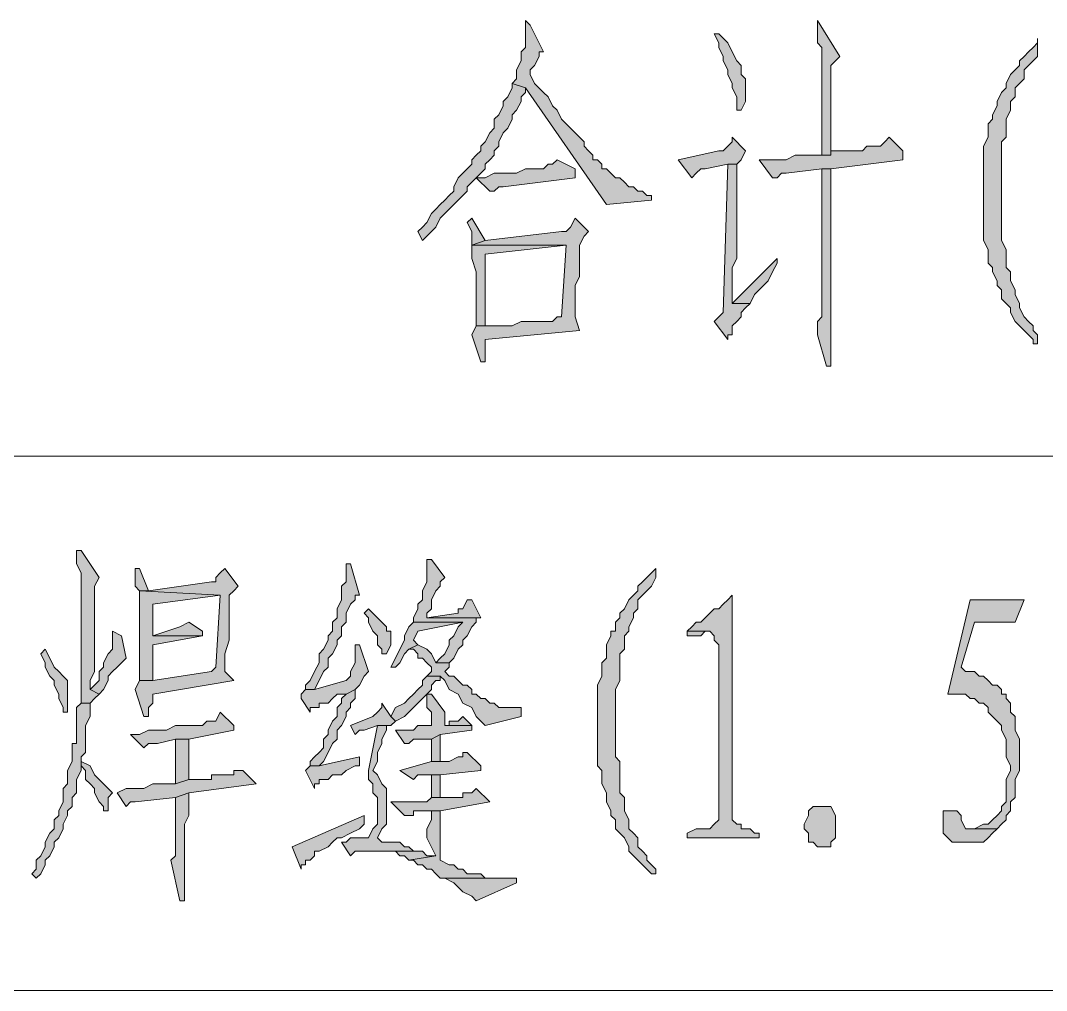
# Model space of a CAD drawing. Header units: millimetres. Extents: x 24 to 410, y 10 to 282.
# Drawn here: x 321.42 to 331.09, y 79.5 to 88.65 of the extents above; entities that cross this region are included whole.
import ezdxf

# ---------------------------------------------------------------- set-up
doc = ezdxf.new("R2010")
doc.units = ezdxf.units.MM

msp = doc.modelspace()

# ---------------------------------------------------------------- hatches: boundary and pattern name
h = msp.add_hatch(color=7)
h.dxf.hatch_style = 2
h.paths.add_polyline_path([(326.178333, 88.646), (326.178333, 88.392), (326.136, 88.349667), (326.136, 88.265), (326.093667, 88.180333), (326.093667, 88.095667), (326.051333, 88.053333), (326.178333, 88.011), (326.940333, 86.910333), (327.363667, 86.952667), (327.363667, 86.995), (327.321333, 86.995), (327.279, 87.037333), (327.236667, 87.037333), (327.194333, 87.079667), (327.152, 87.079667), (327.109667, 87.122), (327.067333, 87.164333), (327.025, 87.164333), (326.982667, 87.206667), (326.940333, 87.249), (326.898, 87.249), (326.898, 87.291333), (326.855667, 87.333667), (326.813333, 87.333667), (326.813333, 87.376), (326.771, 87.418333), (326.728667, 87.460667), (326.728667, 87.503), (326.686333, 87.545333), (326.644, 87.587667), (326.601667, 87.63), (326.559333, 87.672333), (326.517, 87.714667), (326.474667, 87.799333), (326.432333, 87.841667), (326.39, 87.926333), (326.347667, 87.968667), (326.263, 88.053333), (326.220667, 88.138), (326.220667, 88.180333), (326.263, 88.222667), (326.305333, 88.307333), (326.305333, 88.349667), (326.347667, 88.349667), (326.220667, 88.603667)])
h = msp.add_hatch(color=7)
h.dxf.hatch_style = 2
h.paths.add_polyline_path([(328.93, 88.646), (328.93, 88.434333), (328.972333, 88.392), (328.972333, 87.376), (329.057, 87.376), (329.057, 87.545333), (329.057, 87.63), (329.057, 88.222667), (329.099333, 88.265), (329.141667, 88.307333)])
h = msp.add_hatch(color=7)
h.dxf.hatch_style = 2
h.paths.add_polyline_path([(327.998667, 88.519), (327.956333, 88.519), (327.998667, 88.434333), (327.998667, 88.392), (328.041, 88.307333), (328.041, 88.265), (328.083333, 88.180333), (328.083333, 88.138), (328.125667, 88.053333), (328.125667, 88.011), (328.168, 87.926333), (328.168, 87.799333), (328.210333, 87.799333), (328.252667, 87.884), (328.252667, 88.095667), (328.210333, 88.138), (328.210333, 88.222667), (328.168, 88.265), (328.125667, 88.349667), (328.083333, 88.434333)])
h = msp.add_hatch(color=7)
h.dxf.hatch_style = 2
h.paths.add_polyline_path([(331.004333, 88.476667), (331.004333, 88.434333), (330.962, 88.392), (330.919667, 88.349667), (330.877333, 88.307333), (330.835, 88.265), (330.835, 88.222667), (330.792667, 88.180333), (330.750333, 88.138), (330.708, 88.053333), (330.708, 88.011), (330.665667, 87.968667), (330.623333, 87.884), (330.623333, 87.841667), (330.581, 87.757), (330.581, 87.714667), (330.538667, 87.672333), (330.538667, 87.545333), (330.496333, 87.460667), (330.496333, 87.122), (330.496333, 87.037333), (330.496333, 86.571667), (330.538667, 86.487), (330.538667, 86.36), (330.581, 86.317667), (330.581, 86.275333), (330.623333, 86.190667), (330.623333, 86.148333), (330.665667, 86.106), (330.665667, 86.021333), (330.708, 85.979), (330.750333, 85.936667), (330.750333, 85.894333), (330.792667, 85.809667), (330.835, 85.767333), (330.877333, 85.725), (330.919667, 85.682667), (330.962, 85.640333), (330.962, 85.598), (331.004333, 85.598), (331.004333, 85.682667), (330.962, 85.725), (330.962, 85.767333), (330.919667, 85.809667), (330.877333, 85.852), (330.835, 85.936667), (330.835, 85.979), (330.792667, 86.063667), (330.792667, 86.106), (330.750333, 86.190667), (330.750333, 86.275333), (330.708, 86.317667), (330.708, 86.487), (330.665667, 86.571667), (330.665667, 87.503), (330.708, 87.545333), (330.708, 87.714667), (330.750333, 87.799333), (330.750333, 87.884), (330.792667, 87.926333), (330.792667, 88.011), (330.835, 88.053333), (330.877333, 88.095667), (330.877333, 88.180333), (330.919667, 88.222667), (330.962, 88.265), (331.004333, 88.307333)])
h = msp.add_hatch(color=7)
h.dxf.hatch_style = 2
h.paths.add_polyline_path([(326.051333, 88.053333), (326.051333, 88.011), (326.009, 87.926333), (325.966667, 87.884), (325.966667, 87.841667), (325.924333, 87.757), (325.882, 87.714667), (325.882, 87.63), (325.839667, 87.587667), (325.797333, 87.503), (325.755, 87.460667), (325.755, 87.418333), (325.712667, 87.376), (325.670333, 87.333667), (325.670333, 87.291333), (325.628, 87.249), (325.585667, 87.206667), (325.543333, 87.164333), (325.501, 87.079667), (325.501, 87.037333), (325.458667, 86.995), (325.416333, 86.952667), (325.374, 86.910333), (325.331667, 86.868), (325.289333, 86.825667), (325.247, 86.741), (325.204667, 86.698667), (325.162333, 86.656333), (325.204667, 86.571667), (325.247, 86.614), (325.289333, 86.656333), (325.331667, 86.698667), (325.374, 86.783333), (325.416333, 86.825667), (325.458667, 86.868), (325.501, 86.910333), (325.543333, 86.952667), (325.585667, 86.995), (325.628, 87.037333), (325.628, 87.079667), (325.670333, 87.122), (325.712667, 87.164333), (325.755, 87.206667), (325.797333, 87.249), (325.797333, 87.291333), (325.839667, 87.333667), (325.882, 87.376), (325.882, 87.418333), (325.924333, 87.460667), (325.924333, 87.503), (325.966667, 87.587667), (326.009, 87.63), (326.051333, 87.714667), (326.051333, 87.757), (326.093667, 87.799333), (326.136, 87.884), (326.136, 87.926333), (326.178333, 87.968667), (326.178333, 88.011)])
h = msp.add_hatch(color=7)
h.dxf.hatch_style = 2
h.paths.add_polyline_path([(328.125667, 87.545333), (328.125667, 87.503), (328.083333, 87.460667), (328.041, 87.418333), (327.998667, 87.418333), (327.617667, 87.333667), (327.744667, 87.164333), (327.787, 87.206667), (327.829333, 87.249), (327.871667, 87.249), (328.083333, 87.291333), (328.168, 87.291333), (328.210333, 87.333667), (328.252667, 87.418333)])
h = msp.add_hatch(color=7)
h.dxf.hatch_style = 2
h.paths.add_polyline_path([(329.607333, 87.545333), (329.565, 87.503), (329.522667, 87.460667), (329.395667, 87.460667), (329.353333, 87.418333), (329.057, 87.418333), (329.057, 87.376), (328.718333, 87.376), (328.633667, 87.333667), (328.549, 87.333667), (328.464333, 87.333667), (328.379667, 87.333667), (328.506667, 87.164333), (328.549, 87.164333), (328.591333, 87.206667), (328.633667, 87.206667), (328.972333, 87.249), (329.057, 87.249), (329.734333, 87.333667), (329.734333, 87.418333)])
h = msp.add_hatch(color=7)
h.dxf.hatch_style = 2
h.paths.add_polyline_path([(326.474667, 87.333667), (326.432333, 87.291333), (326.39, 87.291333), (326.347667, 87.249), (326.178333, 87.249), (326.093667, 87.206667), (325.882, 87.206667), (325.797333, 87.164333), (325.712667, 87.164333), (325.839667, 87.037333), (325.882, 87.037333), (325.924333, 87.079667), (325.966667, 87.079667), (326.644, 87.164333), (326.644, 87.249)])
h = msp.add_hatch(color=7)
h.dxf.hatch_style = 2
h.paths.add_polyline_path([(328.168, 87.291333), (328.083333, 87.291333), (328.041, 85.894333), (327.956333, 85.809667), (328.083333, 85.640333), (328.083333, 85.682667), (328.125667, 85.682667), (328.125667, 85.767333), (328.168, 85.809667), (328.210333, 85.852), (328.210333, 85.894333), (328.252667, 85.936667), (328.295, 85.979), (328.125667, 85.979), (328.125667, 86.063667), (328.125667, 86.317667), (328.168, 86.402333), (328.168, 86.910333), (328.168, 86.995)])
h = msp.add_hatch(color=7)
h.dxf.hatch_style = 2
h.paths.add_polyline_path([(329.057, 87.249), (328.972333, 87.249), (328.972333, 87.164333), (328.972333, 85.852), (328.93, 85.809667), (328.93, 85.682667), (329.014667, 85.386333), (329.057, 85.386333)])
h = msp.add_hatch(color=7)
h.dxf.hatch_style = 2
h.paths.add_polyline_path([(325.670333, 86.783333), (325.628, 86.741), (325.670333, 86.656333), (325.670333, 86.529333), (325.797333, 86.571667)])
h = msp.add_hatch(color=7)
h.dxf.hatch_style = 2
h.paths.add_polyline_path([(326.644, 86.783333), (326.601667, 86.698667), (326.559333, 86.656333), (326.517, 86.656333), (325.797333, 86.571667), (325.670333, 86.529333), (326.559333, 86.529333), (326.517, 85.852), (326.474667, 85.852), (326.432333, 85.809667), (326.136, 85.809667), (326.051333, 85.767333), (325.712667, 85.767333), (325.670333, 85.682667), (325.755, 85.428667), (325.797333, 85.428667), (325.797333, 85.471), (325.797333, 85.640333), (326.686333, 85.725), (326.644, 85.852), (326.644, 86.148333), (326.686333, 86.233), (326.686333, 86.529333), (326.728667, 86.614), (326.771, 86.656333)])
h = msp.add_hatch(color=7)
h.dxf.hatch_style = 2
h.paths.add_polyline_path([(325.670333, 86.529333), (325.670333, 86.402333), (325.712667, 86.275333), (325.712667, 85.767333), (325.797333, 85.767333), (325.797333, 86.444667), (326.559333, 86.529333)])
h = msp.add_hatch(color=7)
h.dxf.hatch_style = 2
h.paths.add_polyline_path([(328.549, 86.402333), (328.125667, 85.979), (328.295, 85.979), (328.337333, 86.063667), (328.379667, 86.106), (328.464333, 86.190667), (328.506667, 86.275333), (328.549, 86.36)])
h = msp.add_hatch(color=7)
h.dxf.hatch_style = 2
h.paths.add_polyline_path([(321.987333, 83.650667), (321.945, 83.650667), (321.945, 83.608333), (321.945, 83.523667), (321.987333, 83.439), (321.987333, 82.211333), (322.072, 82.211333), (322.114333, 82.253667), (322.156667, 82.296), (322.072, 82.338333), (322.072, 82.423), (322.114333, 82.507667), (322.114333, 83.312), (322.156667, 83.396667)])
h = msp.add_hatch(color=7)
h.dxf.hatch_style = 2
h.paths.add_polyline_path([(322.537667, 83.481333), (322.495333, 83.481333), (322.495333, 83.439), (322.495333, 83.312), (322.537667, 83.269667), (322.622333, 83.269667)])
h = msp.add_hatch(color=7)
h.dxf.hatch_style = 2
h.paths.add_polyline_path([(323.342, 83.481333), (323.299667, 83.439), (323.257333, 83.396667), (323.257333, 83.354333), (323.215, 83.354333), (322.622333, 83.269667), (322.537667, 83.269667), (323.299667, 83.227333), (323.257333, 82.55), (323.215, 82.507667), (322.664667, 82.423), (322.537667, 82.423), (322.495333, 82.338333), (322.58, 82.084333), (322.622333, 82.084333), (322.622333, 82.126667), (322.622333, 82.169), (322.664667, 82.211333), (322.664667, 82.296), (323.426667, 82.423), (323.342, 82.507667), (323.342, 82.677), (323.384333, 82.804), (323.384333, 83.227333), (323.426667, 83.269667), (323.469, 83.312)])
h = msp.add_hatch(color=7)
h.dxf.hatch_style = 2
h.paths.add_polyline_path([(324.527333, 83.523667), (324.485, 83.523667), (324.485, 83.481333), (324.485, 83.354333), (324.442667, 83.312), (324.442667, 83.185), (324.400333, 83.100333), (324.400333, 83.015667), (324.358, 82.973333), (324.358, 82.888667), (324.315667, 82.846333), (324.315667, 82.804), (324.273333, 82.719333), (324.231, 82.677), (324.231, 82.592333), (324.188667, 82.507667), (324.146333, 82.423), (324.104, 82.380667), (324.104, 82.338333), (324.188667, 82.338333), (324.231, 82.423), (324.273333, 82.507667), (324.315667, 82.55), (324.315667, 82.634667), (324.358, 82.677), (324.400333, 82.761667), (324.400333, 82.804), (324.442667, 82.846333), (324.442667, 82.931), (324.485, 82.973333), (324.485, 83.058), (324.527333, 83.142667), (324.569667, 83.185), (324.569667, 83.227333), (324.612, 83.227333)])
h = msp.add_hatch(color=7)
h.dxf.hatch_style = 2
h.paths.add_polyline_path([(325.289333, 83.566), (325.247, 83.566), (325.247, 83.523667), (325.247, 83.354333), (325.204667, 83.269667), (325.204667, 83.185), (325.162333, 83.142667), (325.162333, 83.100333), (325.12, 83.015667), (325.12, 82.973333), (325.585667, 82.973333), (325.543333, 82.931), (325.501, 82.846333), (325.458667, 82.804), (325.458667, 82.761667), (325.416333, 82.677), (325.374, 82.634667), (325.331667, 82.592333), (325.458667, 82.592333), (325.501, 82.634667), (325.543333, 82.719333), (325.585667, 82.761667), (325.585667, 82.804), (325.628, 82.846333), (325.670333, 82.931), (325.712667, 82.973333), (325.712667, 83.015667), (325.247, 83.015667), (325.247, 83.058), (325.289333, 83.100333), (325.289333, 83.185), (325.331667, 83.269667), (325.374, 83.312), (325.374, 83.354333), (325.416333, 83.396667)])
h = msp.add_hatch(color=7)
h.dxf.hatch_style = 2
h.paths.add_polyline_path([(327.406, 83.481333), (327.363667, 83.439), (327.321333, 83.396667), (327.279, 83.354333), (327.236667, 83.312), (327.236667, 83.269667), (327.194333, 83.227333), (327.152, 83.185), (327.109667, 83.100333), (327.067333, 83.058), (327.067333, 83.015667), (327.025, 82.973333), (327.025, 82.888667), (326.982667, 82.888667), (326.982667, 82.846333), (326.940333, 82.761667), (326.940333, 82.634667), (326.898, 82.592333), (326.898, 82.465333), (326.855667, 82.380667), (326.855667, 82.126667), (326.855667, 82.042), (326.855667, 81.618667), (326.898, 81.576333), (326.898, 81.449333), (326.940333, 81.364667), (326.940333, 81.28), (326.982667, 81.195333), (326.982667, 81.153), (327.025, 81.110667), (327.025, 81.026), (327.067333, 80.983667), (327.109667, 80.941333), (327.152, 80.856667), (327.152, 80.814333), (327.194333, 80.772), (327.236667, 80.729667), (327.279, 80.687333), (327.321333, 80.645), (327.363667, 80.602667), (327.406, 80.602667), (327.406, 80.645), (327.363667, 80.687333), (327.321333, 80.729667), (327.321333, 80.772), (327.279, 80.814333), (327.236667, 80.856667), (327.236667, 80.941333), (327.194333, 80.983667), (327.152, 81.026), (327.152, 81.110667), (327.109667, 81.195333), (327.109667, 81.322333), (327.067333, 81.364667), (327.067333, 81.661), (327.025, 81.703333), (327.025, 82.338333), (327.067333, 82.423), (327.067333, 82.677), (327.109667, 82.719333), (327.109667, 82.846333), (327.152, 82.888667), (327.152, 82.931), (327.194333, 83.015667), (327.194333, 83.058), (327.236667, 83.100333), (327.236667, 83.185), (327.279, 83.227333), (327.321333, 83.269667), (327.363667, 83.312), (327.406, 83.396667)])
h = msp.add_hatch(color=7)
h.dxf.hatch_style = 2
h.paths.add_polyline_path([(322.537667, 83.269667), (322.537667, 82.423), (322.664667, 82.423), (322.664667, 82.761667), (323.130333, 82.846333), (322.664667, 82.846333), (322.664667, 82.973333), (322.664667, 83.058), (322.664667, 83.142667), (323.299667, 83.227333)])
h = msp.add_hatch(color=7)
h.dxf.hatch_style = 2
h.paths.add_polyline_path([(328.125667, 83.227333), (328.083333, 83.185), (328.041, 83.142667), (327.998667, 83.100333), (327.956333, 83.100333), (327.914, 83.058), (327.871667, 83.015667), (327.829333, 82.973333), (327.787, 82.973333), (327.744667, 82.931), (327.702333, 82.888667), (327.914, 82.888667), (327.956333, 82.846333), (327.956333, 82.804), (327.998667, 82.761667), (327.998667, 81.110667), (327.956333, 81.068333), (327.914, 81.026), (327.787, 81.026), (327.702333, 80.983667), (327.702333, 80.941333), (328.379667, 80.941333), (328.379667, 80.983667), (328.337333, 80.983667), (328.295, 81.026), (328.210333, 81.026), (328.210333, 81.068333), (328.168, 81.068333), (328.125667, 81.110667)])
h = msp.add_hatch(color=7)
h.dxf.hatch_style = 2
h.paths.add_polyline_path([(324.696667, 83.100333), (324.654333, 83.058), (324.696667, 83.015667), (324.696667, 82.973333), (324.739, 82.888667), (324.781333, 82.846333), (324.781333, 82.761667), (324.823667, 82.719333), (324.823667, 82.677), (324.866, 82.677), (324.908333, 82.761667), (324.908333, 82.888667), (324.866, 82.888667), (324.866, 82.931), (324.823667, 82.973333), (324.739, 83.058)])
h = msp.add_hatch(color=7)
h.dxf.hatch_style = 2
h.paths.add_polyline_path([(325.670333, 83.185), (325.628, 83.185), (325.585667, 83.100333), (325.543333, 83.100333), (325.543333, 83.058), (325.247, 83.015667), (325.755, 83.015667)])
h = msp.add_hatch(color=7)
h.dxf.hatch_style = 2
h.paths.add_polyline_path([(330.877333, 83.185), (330.369333, 83.185), (330.157667, 82.296), (330.327, 82.296), (330.369333, 82.253667), (330.411667, 82.253667), (330.454, 82.211333), (330.496333, 82.211333), (330.538667, 82.169), (330.538667, 82.126667), (330.581, 82.084333), (330.623333, 82.042), (330.665667, 81.999667), (330.665667, 81.957333), (330.708, 81.872667), (330.708, 81.703333), (330.750333, 81.618667), (330.750333, 81.576333), (330.708, 81.491667), (330.708, 81.364667), (330.708, 81.28), (330.665667, 81.237667), (330.665667, 81.195333), (330.623333, 81.153), (330.581, 81.110667), (330.538667, 81.068333), (330.496333, 81.068333), (330.411667, 81.026), (330.327, 81.026), (330.623333, 81.026), (330.665667, 81.068333), (330.708, 81.110667), (330.708, 81.153), (330.750333, 81.195333), (330.750333, 81.28), (330.792667, 81.322333), (330.792667, 81.491667), (330.835, 81.576333), (330.835, 81.872667), (330.792667, 81.957333), (330.792667, 82.084333), (330.750333, 82.126667), (330.750333, 82.211333), (330.708, 82.253667), (330.708, 82.296), (330.665667, 82.296), (330.665667, 82.338333), (330.623333, 82.380667), (330.581, 82.380667), (330.538667, 82.423), (330.496333, 82.465333), (330.454, 82.465333), (330.411667, 82.507667), (330.327, 82.507667), (330.284667, 82.55), (330.411667, 82.973333), (330.792667, 82.973333)])
h = msp.add_hatch(color=7)
h.dxf.hatch_style = 2
h.paths.add_polyline_path([(323.003333, 82.973333), (322.918667, 82.931), (322.664667, 82.846333), (323.130333, 82.846333), (323.130333, 82.888667)])
h = msp.add_hatch(color=7)
h.dxf.hatch_style = 2
h.paths.add_polyline_path([(325.12, 82.973333), (325.077667, 82.931), (325.035333, 82.846333), (325.035333, 82.804), (324.993, 82.719333), (324.950667, 82.634667), (324.908333, 82.55), (324.950667, 82.55), (324.993, 82.592333), (325.035333, 82.677), (325.077667, 82.719333), (325.162333, 82.761667), (325.12, 82.804), (325.162333, 82.888667), (325.585667, 82.973333)])
h = msp.add_hatch(color=7)
h.dxf.hatch_style = 2
h.paths.add_polyline_path([(322.283667, 82.888667), (322.283667, 82.719333), (322.241333, 82.677), (322.199, 82.592333), (322.199, 82.55), (322.156667, 82.507667), (322.156667, 82.423), (322.114333, 82.380667), (322.072, 82.338333), (322.156667, 82.296), (322.199, 82.338333), (322.241333, 82.423), (322.241333, 82.465333), (322.283667, 82.507667), (322.326, 82.55), (322.368333, 82.592333), (322.410667, 82.634667), (322.368333, 82.846333)])
h = msp.add_hatch(color=7)
h.dxf.hatch_style = 2
h.paths.add_polyline_path([(327.702333, 82.888667), (327.702333, 82.846333), (327.744667, 82.846333), (327.829333, 82.846333), (327.871667, 82.888667), (327.914, 82.888667)])
h = msp.add_hatch(color=7)
h.dxf.hatch_style = 2
h.paths.add_polyline_path([(321.648667, 82.719333), (321.606333, 82.677), (321.648667, 82.592333), (321.648667, 82.55), (321.691, 82.465333), (321.733333, 82.423), (321.733333, 82.380667), (321.775667, 82.296), (321.775667, 82.253667), (321.818, 82.169), (321.818, 82.126667), (321.860333, 82.126667), (321.860333, 82.423), (321.818, 82.465333), (321.775667, 82.507667), (321.733333, 82.55), (321.691, 82.634667)])
h = msp.add_hatch(color=7)
h.dxf.hatch_style = 2
h.paths.add_polyline_path([(324.569667, 82.761667), (324.569667, 82.592333), (324.527333, 82.507667), (324.527333, 82.465333), (324.485, 82.423), (324.188667, 82.338333), (324.104, 82.338333), (324.061667, 82.296), (324.061667, 82.253667), (324.146333, 82.126667), (324.146333, 82.169), (324.188667, 82.169), (324.231, 82.169), (324.231, 82.211333), (324.315667, 82.211333), (324.358, 82.253667), (324.400333, 82.296), (324.485, 82.296), (324.569667, 82.338333), (324.612, 82.380667), (324.654333, 82.465333), (324.696667, 82.507667), (324.612, 82.761667)])
h = msp.add_hatch(color=7)
h.dxf.hatch_style = 2
h.paths.add_polyline_path([(325.162333, 82.761667), (325.077667, 82.719333), (325.12, 82.719333), (325.162333, 82.677), (325.162333, 82.634667), (325.204667, 82.634667), (325.247, 82.592333), (325.289333, 82.55), (325.289333, 82.507667), (325.247, 82.465333), (325.374, 82.465333), (325.416333, 82.423), (325.458667, 82.338333), (325.543333, 82.296), (325.585667, 82.211333), (325.670333, 82.169), (325.712667, 82.084333), (325.797333, 81.999667), (326.136, 82.084333), (326.136, 82.169), (326.093667, 82.169), (326.051333, 82.169), (326.009, 82.169), (325.924333, 82.169), (325.882, 82.211333), (325.839667, 82.211333), (325.797333, 82.253667), (325.755, 82.253667), (325.712667, 82.296), (325.670333, 82.296), (325.670333, 82.338333), (325.628, 82.380667), (325.585667, 82.380667), (325.543333, 82.423), (325.501, 82.465333), (325.458667, 82.465333), (325.416333, 82.507667), (325.458667, 82.55), (325.458667, 82.592333), (325.331667, 82.592333), (325.289333, 82.677), (325.247, 82.719333)])
h = msp.add_hatch(color=7)
h.dxf.hatch_style = 2
h.paths.add_polyline_path([(325.247, 82.465333), (325.204667, 82.423), (325.204667, 82.380667), (325.162333, 82.338333), (325.12, 82.296), (325.077667, 82.253667), (325.035333, 82.211333), (324.950667, 82.169), (324.908333, 82.084333), (324.950667, 82.042), (325.035333, 82.084333), (325.077667, 82.126667), (325.12, 82.169), (325.162333, 82.211333), (325.204667, 82.253667), (325.247, 82.296), (325.289333, 82.296), (325.247, 82.296), (325.289333, 82.338333), (325.289333, 82.380667), (325.331667, 82.423), (325.374, 82.423), (325.374, 82.465333)])
h = msp.add_hatch(color=7)
h.dxf.hatch_style = 2
h.paths.add_polyline_path([(324.569667, 82.338333), (324.485, 82.296), (324.442667, 82.253667), (324.442667, 82.211333), (324.400333, 82.169), (324.400333, 82.084333), (324.358, 82.042), (324.315667, 81.957333), (324.315667, 81.915), (324.273333, 81.872667), (324.273333, 81.788), (324.231, 81.745667), (324.188667, 81.703333), (324.146333, 81.661), (324.146333, 81.618667), (324.231, 81.618667), (324.273333, 81.661), (324.315667, 81.745667), (324.358, 81.830333), (324.400333, 81.872667), (324.400333, 81.957333), (324.442667, 81.999667), (324.485, 82.084333), (324.485, 82.126667), (324.527333, 82.169), (324.527333, 82.211333), (324.569667, 82.253667)])
h = msp.add_hatch(color=7)
h.dxf.hatch_style = 2
h.paths.add_polyline_path([(325.289333, 82.296), (325.247, 82.296), (325.247, 82.253667), (325.247, 82.169), (325.289333, 82.126667), (325.289333, 81.999667), (325.247, 81.999667), (325.162333, 81.999667), (325.12, 81.957333), (324.950667, 81.957333), (325.035333, 81.830333), (325.077667, 81.830333), (325.12, 81.872667), (325.289333, 81.872667), (325.374, 81.915), (325.670333, 81.957333), (325.670333, 81.999667), (325.416333, 81.999667), (325.416333, 82.126667)])
h = msp.add_hatch(color=7)
h.dxf.hatch_style = 2
h.paths.add_polyline_path([(321.987333, 82.211333), (321.945, 82.169), (321.945, 81.830333), (321.902667, 81.830333), (321.902667, 81.661), (321.860333, 81.576333), (321.860333, 81.449333), (321.818, 81.407), (321.818, 81.28), (321.775667, 81.195333), (321.775667, 81.153), (321.733333, 81.110667), (321.733333, 81.026), (321.691, 80.983667), (321.648667, 80.899), (321.648667, 80.856667), (321.606333, 80.772), (321.564, 80.729667), (321.564, 80.645), (321.521667, 80.602667), (321.564, 80.560333), (321.606333, 80.602667), (321.648667, 80.687333), (321.648667, 80.729667), (321.691, 80.772), (321.733333, 80.856667), (321.733333, 80.899), (321.775667, 80.941333), (321.818, 81.026), (321.818, 81.068333), (321.860333, 81.153), (321.860333, 81.195333), (321.902667, 81.237667), (321.902667, 81.322333), (321.945, 81.364667), (321.945, 81.491667), (321.987333, 81.576333), (321.987333, 81.703333), (322.029667, 81.745667), (322.029667, 81.999667), (322.072, 82.084333), (322.072, 82.211333)])
h = msp.add_hatch(color=7)
h.dxf.hatch_style = 2
h.paths.add_polyline_path([(323.299667, 82.126667), (323.257333, 82.042), (323.172667, 82.042), (323.130333, 81.999667), (322.876333, 81.999667), (322.791667, 81.957333), (322.622333, 81.957333), (322.537667, 81.915), (322.453, 81.915), (322.58, 81.788), (322.622333, 81.830333), (322.707, 81.830333), (322.876333, 81.872667), (323.003333, 81.872667), (323.426667, 81.957333), (323.426667, 81.999667)])
h = msp.add_hatch(color=7)
h.dxf.hatch_style = 2
h.paths.add_polyline_path([(324.823667, 82.211333), (324.823667, 82.169), (324.781333, 82.126667), (324.739, 82.084333), (324.527333, 81.999667), (324.569667, 81.915), (324.612, 81.957333), (324.654333, 81.957333), (324.781333, 81.999667), (324.908333, 81.999667), (324.950667, 82.042), (324.908333, 82.084333)])
h = msp.add_hatch(color=7)
h.dxf.hatch_style = 2
h.paths.add_polyline_path([(325.585667, 82.084333), (325.543333, 82.042), (325.458667, 82.042), (325.458667, 81.999667), (325.416333, 81.999667), (325.670333, 81.999667)])
h = msp.add_hatch(color=7)
h.dxf.hatch_style = 2
h.paths.add_polyline_path([(324.781333, 81.999667), (324.696667, 81.576333), (324.696667, 81.491667), (324.739, 81.449333), (324.739, 81.364667), (324.781333, 81.322333), (324.781333, 81.068333), (324.739, 81.026), (324.696667, 80.941333), (324.527333, 80.941333), (324.485, 80.899), (324.442667, 80.899), (324.527333, 80.772), (324.569667, 80.814333), (325.12, 80.814333), (325.077667, 80.856667), (325.035333, 80.856667), (324.993, 80.899), (324.823667, 80.899), (324.781333, 80.941333), (324.823667, 81.026), (324.866, 81.068333), (324.866, 81.407), (324.823667, 81.449333), (324.781333, 81.534), (324.739, 81.576333), (324.781333, 81.661), (324.781333, 81.745667), (324.823667, 81.830333), (324.823667, 81.872667), (324.866, 81.957333), (324.866, 81.999667)])
h = msp.add_hatch(color=7)
h.dxf.hatch_style = 2
h.paths.add_polyline_path([(324.908333, 81.999667), (324.781333, 81.999667), (324.866, 81.999667)])
h = msp.add_hatch(color=7)
h.dxf.hatch_style = 2
h.paths.add_polyline_path([(323.003333, 81.872667), (322.876333, 81.872667), (322.876333, 81.788), (322.876333, 81.449333), (323.003333, 81.491667)])
h = msp.add_hatch(color=7)
h.dxf.hatch_style = 2
h.paths.add_polyline_path([(325.374, 81.915), (325.289333, 81.872667), (325.289333, 81.661), (325.374, 81.661)])
h = msp.add_hatch(color=7)
h.dxf.hatch_style = 2
h.paths.add_polyline_path([(325.628, 81.745667), (325.585667, 81.745667), (325.585667, 81.703333), (325.543333, 81.703333), (325.458667, 81.661), (325.289333, 81.661), (324.993, 81.576333), (325.12, 81.491667), (325.162333, 81.534), (325.374, 81.534), (325.755, 81.576333), (325.755, 81.618667)])
h = msp.add_hatch(color=7)
h.dxf.hatch_style = 2
h.paths.add_polyline_path([(321.987333, 81.661), (321.987333, 81.618667), (322.029667, 81.576333), (322.029667, 81.491667), (322.072, 81.449333), (322.114333, 81.407), (322.114333, 81.364667), (322.156667, 81.28), (322.199, 81.237667), (322.199, 81.195333), (322.241333, 81.195333), (322.241333, 81.322333), (322.283667, 81.364667), (322.241333, 81.407), (322.199, 81.449333), (322.156667, 81.491667), (322.114333, 81.534), (322.072, 81.618667)])
h = msp.add_hatch(color=7)
h.dxf.hatch_style = 2
h.paths.add_polyline_path([(324.612, 81.703333), (324.231, 81.618667), (324.146333, 81.618667), (324.104, 81.576333), (324.188667, 81.407), (324.188667, 81.449333), (324.231, 81.449333), (324.231, 81.491667), (324.273333, 81.491667), (324.315667, 81.491667), (324.358, 81.534), (324.442667, 81.534), (324.485, 81.576333), (324.569667, 81.618667), (324.612, 81.618667)])
h = msp.add_hatch(color=7)
h.dxf.hatch_style = 2
h.paths.add_polyline_path([(323.511333, 81.576333), (323.426667, 81.576333), (323.426667, 81.534), (323.215, 81.534), (323.215, 81.491667), (323.003333, 81.491667), (322.876333, 81.449333), (322.664667, 81.449333), (322.58, 81.407), (322.495333, 81.407), (322.410667, 81.407), (322.326, 81.364667), (322.410667, 81.237667), (322.453, 81.28), (322.495333, 81.28), (322.876333, 81.322333), (323.003333, 81.364667), (323.638333, 81.449333), (323.596, 81.491667)])
h = msp.add_hatch(color=7)
h.dxf.hatch_style = 2
h.paths.add_polyline_path([(325.374, 81.534), (325.289333, 81.534), (325.289333, 81.491667), (325.289333, 81.322333), (325.374, 81.322333)])
h = msp.add_hatch(color=7)
h.dxf.hatch_style = 2
h.paths.add_polyline_path([(323.003333, 81.364667), (322.876333, 81.322333), (322.876333, 80.772), (322.834, 80.729667), (322.918667, 80.348667), (322.961, 80.348667), (322.961, 80.391), (322.961, 80.814333), (322.961, 80.899), (322.961, 81.068333), (323.003333, 81.153)])
h = msp.add_hatch(color=7)
h.dxf.hatch_style = 2
h.paths.add_polyline_path([(325.712667, 81.407), (325.670333, 81.364667), (325.585667, 81.364667), (325.585667, 81.322333), (325.289333, 81.322333), (325.247, 81.28), (324.908333, 81.28), (325.035333, 81.153), (325.12, 81.153), (325.12, 81.195333), (325.374, 81.195333), (325.839667, 81.28)])
h = msp.add_hatch(color=7)
h.dxf.hatch_style = 2
h.paths.add_polyline_path([(325.374, 81.195333), (325.289333, 81.195333), (325.289333, 81.153), (325.289333, 81.110667), (325.247, 81.026), (325.247, 80.941333), (325.331667, 80.772), (325.077667, 80.729667), (325.12, 80.729667), (325.162333, 80.687333), (325.204667, 80.687333), (325.247, 80.645), (325.289333, 80.645), (325.331667, 80.602667), (325.374, 80.560333), (326.051333, 80.560333), (326.009, 80.560333), (325.797333, 80.560333), (325.755, 80.602667), (325.712667, 80.602667), (325.670333, 80.602667), (325.628, 80.602667), (325.585667, 80.645), (325.543333, 80.645), (325.501, 80.687333), (325.458667, 80.687333), (325.374, 80.729667)])
h = msp.add_hatch(color=7)
h.dxf.hatch_style = 2
h.paths.add_polyline_path([(329.057, 80.856667), (328.93, 80.856667), (328.887667, 80.899), (328.845333, 80.899), (328.845333, 80.983667), (328.803, 81.026), (328.803, 81.068333), (328.845333, 81.153), (328.845333, 81.195333), (328.887667, 81.237667), (329.057, 81.237667), (329.099333, 81.153), (329.099333, 80.941333), (329.057, 80.899)])
h = msp.add_hatch(color=7)
h.dxf.hatch_style = 2
h.paths.add_polyline_path([(330.2, 81.195333), (330.115333, 81.195333), (330.115333, 81.153), (330.115333, 80.983667), (330.157667, 80.941333), (330.2, 80.899), (330.496333, 80.899), (330.538667, 80.941333), (330.581, 80.983667), (330.623333, 81.026), (330.327, 81.026), (330.284667, 81.110667), (330.284667, 81.153), (330.242333, 81.195333)])
h = msp.add_hatch(color=7)
h.dxf.hatch_style = 2
h.paths.add_polyline_path([(324.654333, 81.153), (323.977, 80.856667), (324.061667, 80.645), (324.061667, 80.687333), (324.104, 80.687333), (324.104, 80.729667), (324.146333, 80.729667), (324.188667, 80.772), (324.188667, 80.814333), (324.231, 80.814333), (324.315667, 80.856667), (324.358, 80.899), (324.400333, 80.941333), (324.442667, 80.941333), (324.527333, 80.983667), (324.612, 81.026), (324.654333, 81.068333)])
h = msp.add_hatch(color=7)
h.dxf.hatch_style = 2
h.paths.add_polyline_path([(324.696667, 80.941333), (324.569667, 80.941333)])
h = msp.add_hatch(color=7)
h.dxf.hatch_style = 2
h.paths.add_polyline_path([(325.12, 80.814333), (324.739, 80.814333), (324.781333, 80.814333), (324.950667, 80.814333), (324.993, 80.772), (325.035333, 80.772), (325.077667, 80.729667), (325.331667, 80.772), (325.247, 80.772), (325.204667, 80.814333)])
h = msp.add_hatch(color=7)
h.dxf.hatch_style = 2
h.paths.add_polyline_path([(326.093667, 80.560333), (325.416333, 80.560333), (325.501, 80.518), (325.543333, 80.475667), (325.585667, 80.433333), (325.670333, 80.391), (325.712667, 80.348667), (326.093667, 80.518)])

# ---------------------------------------------------------------- linework, layer by layer
at = {"color": 7, "lineweight": 0}
for points in [[(326.178333, 88.646), (326.178333, 88.392), (326.136, 88.349667), (326.136, 88.265), (326.093667, 88.180333), (326.093667, 88.095667), (326.051333, 88.053333), (326.178333, 88.011), (326.940333, 86.910333), (327.363667, 86.952667), (327.363667, 86.995), (327.321333, 86.995), (327.279, 87.037333), (327.236667, 87.037333), (327.194333, 87.079667), (327.152, 87.079667), (327.109667, 87.122), (327.067333, 87.164333), (327.025, 87.164333), (326.982667, 87.206667), (326.940333, 87.249), (326.898, 87.249), (326.898, 87.291333), (326.855667, 87.333667), (326.813333, 87.333667), (326.813333, 87.376), (326.771, 87.418333), (326.728667, 87.460667), (326.728667, 87.503), (326.686333, 87.545333), (326.644, 87.587667), (326.601667, 87.63), (326.559333, 87.672333), (326.517, 87.714667), (326.474667, 87.799333), (326.432333, 87.841667), (326.39, 87.926333), (326.347667, 87.968667), (326.263, 88.053333), (326.220667, 88.138), (326.220667, 88.180333), (326.263, 88.222667), (326.305333, 88.307333), (326.305333, 88.349667), (326.347667, 88.349667), (326.220667, 88.603667)], [(328.93, 88.646), (328.93, 88.434333), (328.972333, 88.392), (328.972333, 87.376), (329.057, 87.376), (329.057, 87.545333), (329.057, 87.63), (329.057, 88.222667), (329.099333, 88.265), (329.141667, 88.307333)], [(327.998667, 88.519), (327.956333, 88.519), (327.998667, 88.434333), (327.998667, 88.392), (328.041, 88.307333), (328.041, 88.265), (328.083333, 88.180333), (328.083333, 88.138), (328.125667, 88.053333), (328.125667, 88.011), (328.168, 87.926333), (328.168, 87.799333), (328.210333, 87.799333), (328.252667, 87.884), (328.252667, 88.095667), (328.210333, 88.138), (328.210333, 88.222667), (328.168, 88.265), (328.125667, 88.349667), (328.083333, 88.434333)], [(331.004333, 88.476667), (331.004333, 88.434333), (330.962, 88.392), (330.919667, 88.349667), (330.877333, 88.307333), (330.835, 88.265), (330.835, 88.222667), (330.792667, 88.180333), (330.750333, 88.138), (330.708, 88.053333), (330.708, 88.011), (330.665667, 87.968667), (330.623333, 87.884), (330.623333, 87.841667), (330.581, 87.757), (330.581, 87.714667), (330.538667, 87.672333), (330.538667, 87.545333), (330.496333, 87.460667), (330.496333, 87.122), (330.496333, 87.037333), (330.496333, 86.571667), (330.538667, 86.487), (330.538667, 86.36), (330.581, 86.317667), (330.581, 86.275333), (330.623333, 86.190667), (330.623333, 86.148333), (330.665667, 86.106), (330.665667, 86.021333), (330.708, 85.979), (330.750333, 85.936667), (330.750333, 85.894333), (330.792667, 85.809667), (330.835, 85.767333), (330.877333, 85.725), (330.919667, 85.682667), (330.962, 85.640333), (330.962, 85.598), (331.004333, 85.598), (331.004333, 85.682667), (330.962, 85.725), (330.962, 85.767333), (330.919667, 85.809667), (330.877333, 85.852), (330.835, 85.936667), (330.835, 85.979), (330.792667, 86.063667), (330.792667, 86.106), (330.750333, 86.190667), (330.750333, 86.275333), (330.708, 86.317667), (330.708, 86.487), (330.665667, 86.571667), (330.665667, 87.503), (330.708, 87.545333), (330.708, 87.714667), (330.750333, 87.799333), (330.750333, 87.884), (330.792667, 87.926333), (330.792667, 88.011), (330.835, 88.053333), (330.877333, 88.095667), (330.877333, 88.180333), (330.919667, 88.222667), (330.962, 88.265), (331.004333, 88.307333)], [(326.051333, 88.053333), (326.051333, 88.011), (326.009, 87.926333), (325.966667, 87.884), (325.966667, 87.841667), (325.924333, 87.757), (325.882, 87.714667), (325.882, 87.63), (325.839667, 87.587667), (325.797333, 87.503), (325.755, 87.460667), (325.755, 87.418333), (325.712667, 87.376), (325.670333, 87.333667), (325.670333, 87.291333), (325.628, 87.249), (325.585667, 87.206667), (325.543333, 87.164333), (325.501, 87.079667), (325.501, 87.037333), (325.458667, 86.995), (325.416333, 86.952667), (325.374, 86.910333), (325.331667, 86.868), (325.289333, 86.825667), (325.247, 86.741), (325.204667, 86.698667), (325.162333, 86.656333), (325.204667, 86.571667), (325.247, 86.614), (325.289333, 86.656333), (325.331667, 86.698667), (325.374, 86.783333), (325.416333, 86.825667), (325.458667, 86.868), (325.501, 86.910333), (325.543333, 86.952667), (325.585667, 86.995), (325.628, 87.037333), (325.628, 87.079667), (325.670333, 87.122), (325.712667, 87.164333), (325.755, 87.206667), (325.797333, 87.249), (325.797333, 87.291333), (325.839667, 87.333667), (325.882, 87.376), (325.882, 87.418333), (325.924333, 87.460667), (325.924333, 87.503), (325.966667, 87.587667), (326.009, 87.63), (326.051333, 87.714667), (326.051333, 87.757), (326.093667, 87.799333), (326.136, 87.884), (326.136, 87.926333), (326.178333, 87.968667), (326.178333, 88.011)], [(328.125667, 87.545333), (328.125667, 87.503), (328.083333, 87.460667), (328.041, 87.418333), (327.998667, 87.418333), (327.617667, 87.333667), (327.744667, 87.164333), (327.787, 87.206667), (327.829333, 87.249), (327.871667, 87.249), (328.083333, 87.291333), (328.168, 87.291333), (328.210333, 87.333667), (328.252667, 87.418333)], [(329.607333, 87.545333), (329.565, 87.503), (329.522667, 87.460667), (329.395667, 87.460667), (329.353333, 87.418333), (329.057, 87.418333), (329.057, 87.376), (328.718333, 87.376), (328.633667, 87.333667), (328.549, 87.333667), (328.464333, 87.333667), (328.379667, 87.333667), (328.506667, 87.164333), (328.549, 87.164333), (328.591333, 87.206667), (328.633667, 87.206667), (328.972333, 87.249), (329.057, 87.249), (329.734333, 87.333667), (329.734333, 87.418333)], [(326.474667, 87.333667), (326.432333, 87.291333), (326.39, 87.291333), (326.347667, 87.249), (326.178333, 87.249), (326.093667, 87.206667), (325.882, 87.206667), (325.797333, 87.164333), (325.712667, 87.164333), (325.839667, 87.037333), (325.882, 87.037333), (325.924333, 87.079667), (325.966667, 87.079667), (326.644, 87.164333), (326.644, 87.249)], [(328.168, 87.291333), (328.083333, 87.291333), (328.041, 85.894333), (327.956333, 85.809667), (328.083333, 85.640333), (328.083333, 85.682667), (328.125667, 85.682667), (328.125667, 85.767333), (328.168, 85.809667), (328.210333, 85.852), (328.210333, 85.894333), (328.252667, 85.936667), (328.295, 85.979), (328.125667, 85.979), (328.125667, 86.063667), (328.125667, 86.317667), (328.168, 86.402333), (328.168, 86.910333), (328.168, 86.995)], [(329.057, 87.249), (328.972333, 87.249), (328.972333, 87.164333), (328.972333, 85.852), (328.93, 85.809667), (328.93, 85.682667), (329.014667, 85.386333), (329.057, 85.386333)], [(325.670333, 86.783333), (325.628, 86.741), (325.670333, 86.656333), (325.670333, 86.529333), (325.797333, 86.571667)], [(326.644, 86.783333), (326.601667, 86.698667), (326.559333, 86.656333), (326.517, 86.656333), (325.797333, 86.571667), (325.670333, 86.529333), (326.559333, 86.529333), (326.517, 85.852), (326.474667, 85.852), (326.432333, 85.809667), (326.136, 85.809667), (326.051333, 85.767333), (325.712667, 85.767333), (325.670333, 85.682667), (325.755, 85.428667), (325.797333, 85.428667), (325.797333, 85.471), (325.797333, 85.640333), (326.686333, 85.725), (326.644, 85.852), (326.644, 86.148333), (326.686333, 86.233), (326.686333, 86.529333), (326.728667, 86.614), (326.771, 86.656333)], [(325.670333, 86.529333), (325.670333, 86.402333), (325.712667, 86.275333), (325.712667, 85.767333), (325.797333, 85.767333), (325.797333, 86.444667), (326.559333, 86.529333)], [(328.549, 86.402333), (328.125667, 85.979), (328.295, 85.979), (328.337333, 86.063667), (328.379667, 86.106), (328.464333, 86.190667), (328.506667, 86.275333), (328.549, 86.36)], [(321.987333, 83.650667), (321.945, 83.650667), (321.945, 83.608333), (321.945, 83.523667), (321.987333, 83.439), (321.987333, 82.211333), (322.072, 82.211333), (322.114333, 82.253667), (322.156667, 82.296), (322.072, 82.338333), (322.072, 82.423), (322.114333, 82.507667), (322.114333, 83.312), (322.156667, 83.396667)], [(322.537667, 83.481333), (322.495333, 83.481333), (322.495333, 83.439), (322.495333, 83.312), (322.537667, 83.269667), (322.622333, 83.269667)], [(323.342, 83.481333), (323.299667, 83.439), (323.257333, 83.396667), (323.257333, 83.354333), (323.215, 83.354333), (322.622333, 83.269667), (322.537667, 83.269667), (323.299667, 83.227333), (323.257333, 82.55), (323.215, 82.507667), (322.664667, 82.423), (322.537667, 82.423), (322.495333, 82.338333), (322.58, 82.084333), (322.622333, 82.084333), (322.622333, 82.126667), (322.622333, 82.169), (322.664667, 82.211333), (322.664667, 82.296), (323.426667, 82.423), (323.342, 82.507667), (323.342, 82.677), (323.384333, 82.804), (323.384333, 83.227333), (323.426667, 83.269667), (323.469, 83.312)], [(324.527333, 83.523667), (324.485, 83.523667), (324.485, 83.481333), (324.485, 83.354333), (324.442667, 83.312), (324.442667, 83.185), (324.400333, 83.100333), (324.400333, 83.015667), (324.358, 82.973333), (324.358, 82.888667), (324.315667, 82.846333), (324.315667, 82.804), (324.273333, 82.719333), (324.231, 82.677), (324.231, 82.592333), (324.188667, 82.507667), (324.146333, 82.423), (324.104, 82.380667), (324.104, 82.338333), (324.188667, 82.338333), (324.231, 82.423), (324.273333, 82.507667), (324.315667, 82.55), (324.315667, 82.634667), (324.358, 82.677), (324.400333, 82.761667), (324.400333, 82.804), (324.442667, 82.846333), (324.442667, 82.931), (324.485, 82.973333), (324.485, 83.058), (324.527333, 83.142667), (324.569667, 83.185), (324.569667, 83.227333), (324.612, 83.227333)], [(325.289333, 83.566), (325.247, 83.566), (325.247, 83.523667), (325.247, 83.354333), (325.204667, 83.269667), (325.204667, 83.185), (325.162333, 83.142667), (325.162333, 83.100333), (325.12, 83.015667), (325.12, 82.973333), (325.585667, 82.973333), (325.543333, 82.931), (325.501, 82.846333), (325.458667, 82.804), (325.458667, 82.761667), (325.416333, 82.677), (325.374, 82.634667), (325.331667, 82.592333), (325.458667, 82.592333), (325.501, 82.634667), (325.543333, 82.719333), (325.585667, 82.761667), (325.585667, 82.804), (325.628, 82.846333), (325.670333, 82.931), (325.712667, 82.973333), (325.712667, 83.015667), (325.247, 83.015667), (325.247, 83.058), (325.289333, 83.100333), (325.289333, 83.185), (325.331667, 83.269667), (325.374, 83.312), (325.374, 83.354333), (325.416333, 83.396667)], [(327.406, 83.481333), (327.363667, 83.439), (327.321333, 83.396667), (327.279, 83.354333), (327.236667, 83.312), (327.236667, 83.269667), (327.194333, 83.227333), (327.152, 83.185), (327.109667, 83.100333), (327.067333, 83.058), (327.067333, 83.015667), (327.025, 82.973333), (327.025, 82.888667), (326.982667, 82.888667), (326.982667, 82.846333), (326.940333, 82.761667), (326.940333, 82.634667), (326.898, 82.592333), (326.898, 82.465333), (326.855667, 82.380667), (326.855667, 82.126667), (326.855667, 82.042), (326.855667, 81.618667), (326.898, 81.576333), (326.898, 81.449333), (326.940333, 81.364667), (326.940333, 81.28), (326.982667, 81.195333), (326.982667, 81.153), (327.025, 81.110667), (327.025, 81.026), (327.067333, 80.983667), (327.109667, 80.941333), (327.152, 80.856667), (327.152, 80.814333), (327.194333, 80.772), (327.236667, 80.729667), (327.279, 80.687333), (327.321333, 80.645), (327.363667, 80.602667), (327.406, 80.602667), (327.406, 80.645), (327.363667, 80.687333), (327.321333, 80.729667), (327.321333, 80.772), (327.279, 80.814333), (327.236667, 80.856667), (327.236667, 80.941333), (327.194333, 80.983667), (327.152, 81.026), (327.152, 81.110667), (327.109667, 81.195333), (327.109667, 81.322333), (327.067333, 81.364667), (327.067333, 81.661), (327.025, 81.703333), (327.025, 82.338333), (327.067333, 82.423), (327.067333, 82.677), (327.109667, 82.719333), (327.109667, 82.846333), (327.152, 82.888667), (327.152, 82.931), (327.194333, 83.015667), (327.194333, 83.058), (327.236667, 83.100333), (327.236667, 83.185), (327.279, 83.227333), (327.321333, 83.269667), (327.363667, 83.312), (327.406, 83.396667)], [(322.537667, 83.269667), (322.537667, 82.423), (322.664667, 82.423), (322.664667, 82.761667), (323.130333, 82.846333), (322.664667, 82.846333), (322.664667, 82.973333), (322.664667, 83.058), (322.664667, 83.142667), (323.299667, 83.227333)], [(328.125667, 83.227333), (328.083333, 83.185), (328.041, 83.142667), (327.998667, 83.100333), (327.956333, 83.100333), (327.914, 83.058), (327.871667, 83.015667), (327.829333, 82.973333), (327.787, 82.973333), (327.744667, 82.931), (327.702333, 82.888667), (327.914, 82.888667), (327.956333, 82.846333), (327.956333, 82.804), (327.998667, 82.761667), (327.998667, 81.110667), (327.956333, 81.068333), (327.914, 81.026), (327.787, 81.026), (327.702333, 80.983667), (327.702333, 80.941333), (328.379667, 80.941333), (328.379667, 80.983667), (328.337333, 80.983667), (328.295, 81.026), (328.210333, 81.026), (328.210333, 81.068333), (328.168, 81.068333), (328.125667, 81.110667)], [(324.696667, 83.100333), (324.654333, 83.058), (324.696667, 83.015667), (324.696667, 82.973333), (324.739, 82.888667), (324.781333, 82.846333), (324.781333, 82.761667), (324.823667, 82.719333), (324.823667, 82.677), (324.866, 82.677), (324.908333, 82.761667), (324.908333, 82.888667), (324.866, 82.888667), (324.866, 82.931), (324.823667, 82.973333), (324.739, 83.058)], [(325.670333, 83.185), (325.628, 83.185), (325.585667, 83.100333), (325.543333, 83.100333), (325.543333, 83.058), (325.247, 83.015667), (325.755, 83.015667)], [(330.877333, 83.185), (330.369333, 83.185), (330.157667, 82.296), (330.327, 82.296), (330.369333, 82.253667), (330.411667, 82.253667), (330.454, 82.211333), (330.496333, 82.211333), (330.538667, 82.169), (330.538667, 82.126667), (330.581, 82.084333), (330.623333, 82.042), (330.665667, 81.999667), (330.665667, 81.957333), (330.708, 81.872667), (330.708, 81.703333), (330.750333, 81.618667), (330.750333, 81.576333), (330.708, 81.491667), (330.708, 81.364667), (330.708, 81.28), (330.665667, 81.237667), (330.665667, 81.195333), (330.623333, 81.153), (330.581, 81.110667), (330.538667, 81.068333), (330.496333, 81.068333), (330.411667, 81.026), (330.327, 81.026), (330.623333, 81.026), (330.665667, 81.068333), (330.708, 81.110667), (330.708, 81.153), (330.750333, 81.195333), (330.750333, 81.28), (330.792667, 81.322333), (330.792667, 81.491667), (330.835, 81.576333), (330.835, 81.872667), (330.792667, 81.957333), (330.792667, 82.084333), (330.750333, 82.126667), (330.750333, 82.211333), (330.708, 82.253667), (330.708, 82.296), (330.665667, 82.296), (330.665667, 82.338333), (330.623333, 82.380667), (330.581, 82.380667), (330.538667, 82.423), (330.496333, 82.465333), (330.454, 82.465333), (330.411667, 82.507667), (330.327, 82.507667), (330.284667, 82.55), (330.411667, 82.973333), (330.792667, 82.973333)], [(323.003333, 82.973333), (322.918667, 82.931), (322.664667, 82.846333), (323.130333, 82.846333), (323.130333, 82.888667)], [(325.12, 82.973333), (325.077667, 82.931), (325.035333, 82.846333), (325.035333, 82.804), (324.993, 82.719333), (324.950667, 82.634667), (324.908333, 82.55), (324.950667, 82.55), (324.993, 82.592333), (325.035333, 82.677), (325.077667, 82.719333), (325.162333, 82.761667), (325.12, 82.804), (325.162333, 82.888667), (325.585667, 82.973333)], [(322.283667, 82.888667), (322.283667, 82.719333), (322.241333, 82.677), (322.199, 82.592333), (322.199, 82.55), (322.156667, 82.507667), (322.156667, 82.423), (322.114333, 82.380667), (322.072, 82.338333), (322.156667, 82.296), (322.199, 82.338333), (322.241333, 82.423), (322.241333, 82.465333), (322.283667, 82.507667), (322.326, 82.55), (322.368333, 82.592333), (322.410667, 82.634667), (322.368333, 82.846333)], [(327.702333, 82.888667), (327.702333, 82.846333), (327.744667, 82.846333), (327.829333, 82.846333), (327.871667, 82.888667), (327.914, 82.888667)], [(321.648667, 82.719333), (321.606333, 82.677), (321.648667, 82.592333), (321.648667, 82.55), (321.691, 82.465333), (321.733333, 82.423), (321.733333, 82.380667), (321.775667, 82.296), (321.775667, 82.253667), (321.818, 82.169), (321.818, 82.126667), (321.860333, 82.126667), (321.860333, 82.423), (321.818, 82.465333), (321.775667, 82.507667), (321.733333, 82.55), (321.691, 82.634667)], [(324.569667, 82.761667), (324.569667, 82.592333), (324.527333, 82.507667), (324.527333, 82.465333), (324.485, 82.423), (324.188667, 82.338333), (324.104, 82.338333), (324.061667, 82.296), (324.061667, 82.253667), (324.146333, 82.126667), (324.146333, 82.169), (324.188667, 82.169), (324.231, 82.169), (324.231, 82.211333), (324.315667, 82.211333), (324.358, 82.253667), (324.400333, 82.296), (324.485, 82.296), (324.569667, 82.338333), (324.612, 82.380667), (324.654333, 82.465333), (324.696667, 82.507667), (324.612, 82.761667)], [(325.162333, 82.761667), (325.077667, 82.719333), (325.12, 82.719333), (325.162333, 82.677), (325.162333, 82.634667), (325.204667, 82.634667), (325.247, 82.592333), (325.289333, 82.55), (325.289333, 82.507667), (325.247, 82.465333), (325.374, 82.465333), (325.416333, 82.423), (325.458667, 82.338333), (325.543333, 82.296), (325.585667, 82.211333), (325.670333, 82.169), (325.712667, 82.084333), (325.797333, 81.999667), (326.136, 82.084333), (326.136, 82.169), (326.093667, 82.169), (326.051333, 82.169), (326.009, 82.169), (325.924333, 82.169), (325.882, 82.211333), (325.839667, 82.211333), (325.797333, 82.253667), (325.755, 82.253667), (325.712667, 82.296), (325.670333, 82.296), (325.670333, 82.338333), (325.628, 82.380667), (325.585667, 82.380667), (325.543333, 82.423), (325.501, 82.465333), (325.458667, 82.465333), (325.416333, 82.507667), (325.458667, 82.55), (325.458667, 82.592333), (325.331667, 82.592333), (325.289333, 82.677), (325.247, 82.719333)], [(325.247, 82.465333), (325.204667, 82.423), (325.204667, 82.380667), (325.162333, 82.338333), (325.12, 82.296), (325.077667, 82.253667), (325.035333, 82.211333), (324.950667, 82.169), (324.908333, 82.084333), (324.950667, 82.042), (325.035333, 82.084333), (325.077667, 82.126667), (325.12, 82.169), (325.162333, 82.211333), (325.204667, 82.253667), (325.247, 82.296), (325.289333, 82.296), (325.247, 82.296), (325.289333, 82.338333), (325.289333, 82.380667), (325.331667, 82.423), (325.374, 82.423), (325.374, 82.465333)], [(324.569667, 82.338333), (324.485, 82.296), (324.442667, 82.253667), (324.442667, 82.211333), (324.400333, 82.169), (324.400333, 82.084333), (324.358, 82.042), (324.315667, 81.957333), (324.315667, 81.915), (324.273333, 81.872667), (324.273333, 81.788), (324.231, 81.745667), (324.188667, 81.703333), (324.146333, 81.661), (324.146333, 81.618667), (324.231, 81.618667), (324.273333, 81.661), (324.315667, 81.745667), (324.358, 81.830333), (324.400333, 81.872667), (324.400333, 81.957333), (324.442667, 81.999667), (324.485, 82.084333), (324.485, 82.126667), (324.527333, 82.169), (324.527333, 82.211333), (324.569667, 82.253667)], [(325.289333, 82.296), (325.247, 82.296), (325.247, 82.253667), (325.247, 82.169), (325.289333, 82.126667), (325.289333, 81.999667), (325.247, 81.999667), (325.162333, 81.999667), (325.12, 81.957333), (324.950667, 81.957333), (325.035333, 81.830333), (325.077667, 81.830333), (325.12, 81.872667), (325.289333, 81.872667), (325.374, 81.915), (325.670333, 81.957333), (325.670333, 81.999667), (325.416333, 81.999667), (325.416333, 82.126667)], [(321.987333, 82.211333), (321.945, 82.169), (321.945, 81.830333), (321.902667, 81.830333), (321.902667, 81.661), (321.860333, 81.576333), (321.860333, 81.449333), (321.818, 81.407), (321.818, 81.28), (321.775667, 81.195333), (321.775667, 81.153), (321.733333, 81.110667), (321.733333, 81.026), (321.691, 80.983667), (321.648667, 80.899), (321.648667, 80.856667), (321.606333, 80.772), (321.564, 80.729667), (321.564, 80.645), (321.521667, 80.602667), (321.564, 80.560333), (321.606333, 80.602667), (321.648667, 80.687333), (321.648667, 80.729667), (321.691, 80.772), (321.733333, 80.856667), (321.733333, 80.899), (321.775667, 80.941333), (321.818, 81.026), (321.818, 81.068333), (321.860333, 81.153), (321.860333, 81.195333), (321.902667, 81.237667), (321.902667, 81.322333), (321.945, 81.364667), (321.945, 81.491667), (321.987333, 81.576333), (321.987333, 81.703333), (322.029667, 81.745667), (322.029667, 81.999667), (322.072, 82.084333), (322.072, 82.211333)], [(323.299667, 82.126667), (323.257333, 82.042), (323.172667, 82.042), (323.130333, 81.999667), (322.876333, 81.999667), (322.791667, 81.957333), (322.622333, 81.957333), (322.537667, 81.915), (322.453, 81.915), (322.58, 81.788), (322.622333, 81.830333), (322.707, 81.830333), (322.876333, 81.872667), (323.003333, 81.872667), (323.426667, 81.957333), (323.426667, 81.999667)], [(324.823667, 82.211333), (324.823667, 82.169), (324.781333, 82.126667), (324.739, 82.084333), (324.527333, 81.999667), (324.569667, 81.915), (324.612, 81.957333), (324.654333, 81.957333), (324.781333, 81.999667), (324.908333, 81.999667), (324.950667, 82.042), (324.908333, 82.084333)], [(325.585667, 82.084333), (325.543333, 82.042), (325.458667, 82.042), (325.458667, 81.999667), (325.416333, 81.999667), (325.670333, 81.999667)], [(324.781333, 81.999667), (324.696667, 81.576333), (324.696667, 81.491667), (324.739, 81.449333), (324.739, 81.364667), (324.781333, 81.322333), (324.781333, 81.068333), (324.739, 81.026), (324.696667, 80.941333), (324.527333, 80.941333), (324.485, 80.899), (324.442667, 80.899), (324.527333, 80.772), (324.569667, 80.814333), (325.12, 80.814333), (325.077667, 80.856667), (325.035333, 80.856667), (324.993, 80.899), (324.823667, 80.899), (324.781333, 80.941333), (324.823667, 81.026), (324.866, 81.068333), (324.866, 81.407), (324.823667, 81.449333), (324.781333, 81.534), (324.739, 81.576333), (324.781333, 81.661), (324.781333, 81.745667), (324.823667, 81.830333), (324.823667, 81.872667), (324.866, 81.957333), (324.866, 81.999667)], [(324.908333, 81.999667), (324.781333, 81.999667), (324.866, 81.999667)], [(323.003333, 81.872667), (322.876333, 81.872667), (322.876333, 81.788), (322.876333, 81.449333), (323.003333, 81.491667)], [(325.374, 81.915), (325.289333, 81.872667), (325.289333, 81.661), (325.374, 81.661)], [(325.628, 81.745667), (325.585667, 81.745667), (325.585667, 81.703333), (325.543333, 81.703333), (325.458667, 81.661), (325.289333, 81.661), (324.993, 81.576333), (325.12, 81.491667), (325.162333, 81.534), (325.374, 81.534), (325.755, 81.576333), (325.755, 81.618667)], [(321.987333, 81.661), (321.987333, 81.618667), (322.029667, 81.576333), (322.029667, 81.491667), (322.072, 81.449333), (322.114333, 81.407), (322.114333, 81.364667), (322.156667, 81.28), (322.199, 81.237667), (322.199, 81.195333), (322.241333, 81.195333), (322.241333, 81.322333), (322.283667, 81.364667), (322.241333, 81.407), (322.199, 81.449333), (322.156667, 81.491667), (322.114333, 81.534), (322.072, 81.618667)], [(324.612, 81.703333), (324.231, 81.618667), (324.146333, 81.618667), (324.104, 81.576333), (324.188667, 81.407), (324.188667, 81.449333), (324.231, 81.449333), (324.231, 81.491667), (324.273333, 81.491667), (324.315667, 81.491667), (324.358, 81.534), (324.442667, 81.534), (324.485, 81.576333), (324.569667, 81.618667), (324.612, 81.618667)], [(323.511333, 81.576333), (323.426667, 81.576333), (323.426667, 81.534), (323.215, 81.534), (323.215, 81.491667), (323.003333, 81.491667), (322.876333, 81.449333), (322.664667, 81.449333), (322.58, 81.407), (322.495333, 81.407), (322.410667, 81.407), (322.326, 81.364667), (322.410667, 81.237667), (322.453, 81.28), (322.495333, 81.28), (322.876333, 81.322333), (323.003333, 81.364667), (323.638333, 81.449333), (323.596, 81.491667)], [(325.374, 81.534), (325.289333, 81.534), (325.289333, 81.491667), (325.289333, 81.322333), (325.374, 81.322333)], [(323.003333, 81.364667), (322.876333, 81.322333), (322.876333, 80.772), (322.834, 80.729667), (322.918667, 80.348667), (322.961, 80.348667), (322.961, 80.391), (322.961, 80.814333), (322.961, 80.899), (322.961, 81.068333), (323.003333, 81.153)], [(325.712667, 81.407), (325.670333, 81.364667), (325.585667, 81.364667), (325.585667, 81.322333), (325.289333, 81.322333), (325.247, 81.28), (324.908333, 81.28), (325.035333, 81.153), (325.12, 81.153), (325.12, 81.195333), (325.374, 81.195333), (325.839667, 81.28)], [(325.374, 81.195333), (325.289333, 81.195333), (325.289333, 81.153), (325.289333, 81.110667), (325.247, 81.026), (325.247, 80.941333), (325.331667, 80.772), (325.077667, 80.729667), (325.12, 80.729667), (325.162333, 80.687333), (325.204667, 80.687333), (325.247, 80.645), (325.289333, 80.645), (325.331667, 80.602667), (325.374, 80.560333), (326.051333, 80.560333), (326.009, 80.560333), (325.797333, 80.560333), (325.755, 80.602667), (325.712667, 80.602667), (325.670333, 80.602667), (325.628, 80.602667), (325.585667, 80.645), (325.543333, 80.645), (325.501, 80.687333), (325.458667, 80.687333), (325.374, 80.729667)], [(329.057, 80.856667), (328.93, 80.856667), (328.887667, 80.899), (328.845333, 80.899), (328.845333, 80.983667), (328.803, 81.026), (328.803, 81.068333), (328.845333, 81.153), (328.845333, 81.195333), (328.887667, 81.237667), (329.057, 81.237667), (329.099333, 81.153), (329.099333, 80.941333), (329.057, 80.899)], [(330.2, 81.195333), (330.115333, 81.195333), (330.115333, 81.153), (330.115333, 80.983667), (330.157667, 80.941333), (330.2, 80.899), (330.496333, 80.899), (330.538667, 80.941333), (330.581, 80.983667), (330.623333, 81.026), (330.327, 81.026), (330.284667, 81.110667), (330.284667, 81.153), (330.242333, 81.195333)], [(324.654333, 81.153), (323.977, 80.856667), (324.061667, 80.645), (324.061667, 80.687333), (324.104, 80.687333), (324.104, 80.729667), (324.146333, 80.729667), (324.188667, 80.772), (324.188667, 80.814333), (324.231, 80.814333), (324.315667, 80.856667), (324.358, 80.899), (324.400333, 80.941333), (324.442667, 80.941333), (324.527333, 80.983667), (324.612, 81.026), (324.654333, 81.068333)], [(324.696667, 80.941333), (324.569667, 80.941333)], [(325.12, 80.814333), (324.739, 80.814333), (324.781333, 80.814333), (324.950667, 80.814333), (324.993, 80.772), (325.035333, 80.772), (325.077667, 80.729667), (325.331667, 80.772), (325.247, 80.772), (325.204667, 80.814333)], [(326.093667, 80.560333), (325.416333, 80.560333), (325.501, 80.518), (325.543333, 80.475667), (325.585667, 80.433333), (325.670333, 80.391), (325.712667, 80.348667), (326.093667, 80.518)]]:
    msp.add_lwpolyline(points, close=True, dxfattribs=at)
for points in [[(284.437667, 84.539667), (395.435667, 84.539667)], [(284.437667, 79.502), (395.435667, 79.502)]]:
    msp.add_lwpolyline(points, dxfattribs=at)

doc.saveas('drawing.dxf')
